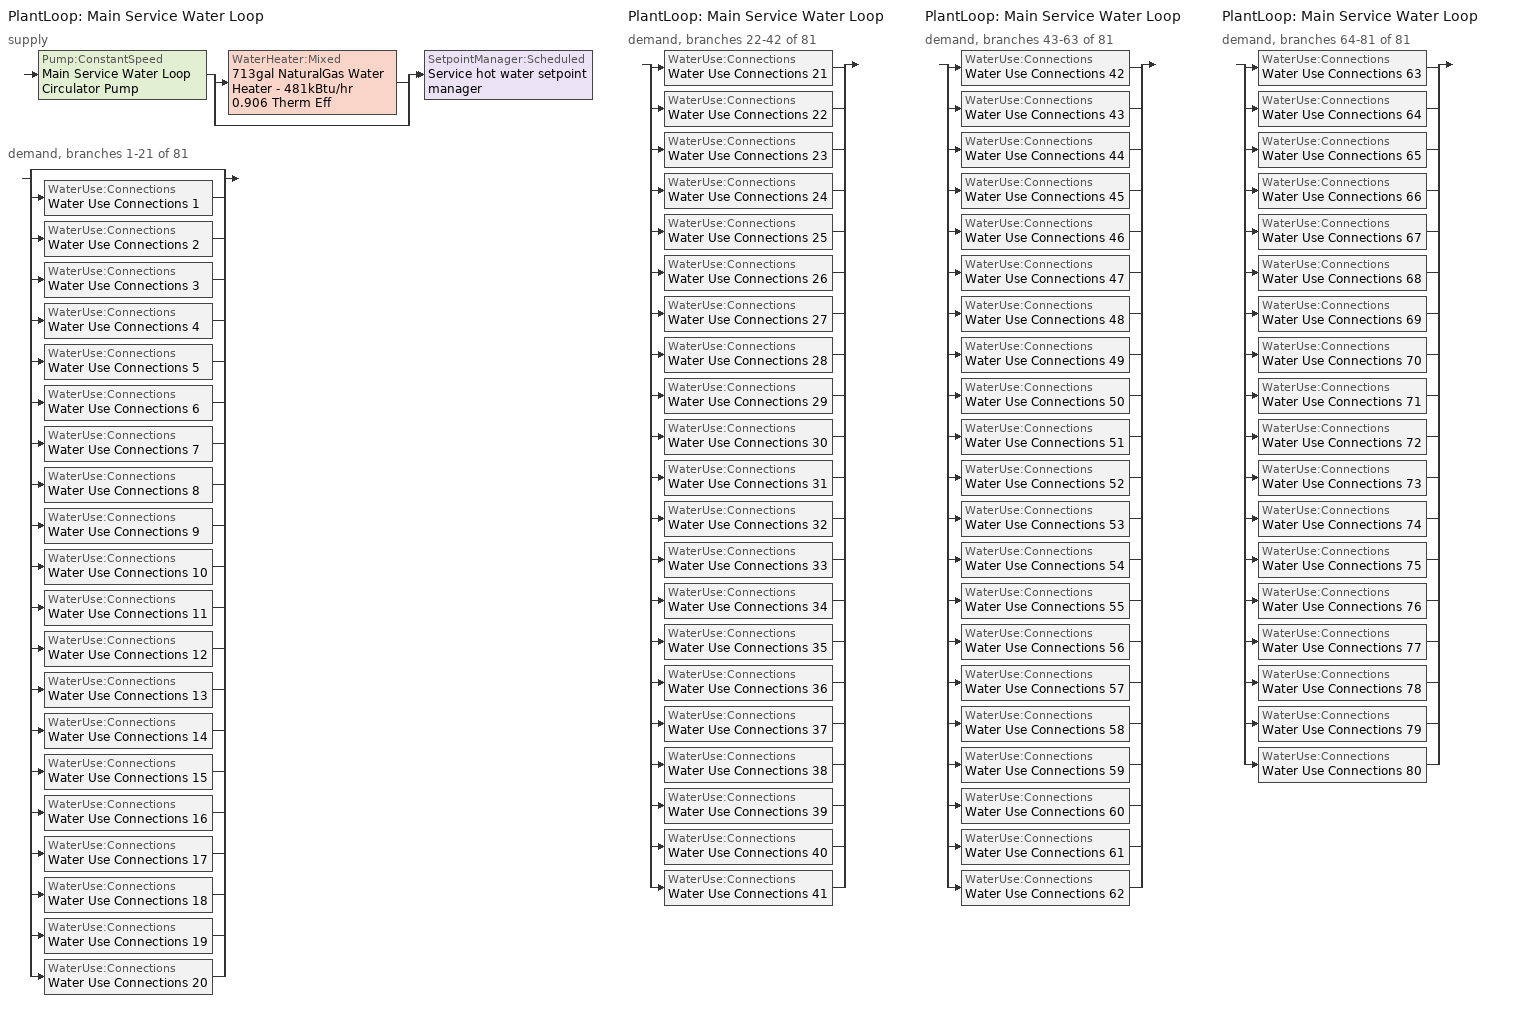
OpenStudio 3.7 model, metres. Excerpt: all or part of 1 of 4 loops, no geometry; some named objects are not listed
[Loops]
PlantLoop 'Main Service Water Loop'
 supply: Pump:ConstantSpeed 'Main Service Water Loop Circulator Pump' > split
  | WaterHeater:Mixed '713gal NaturalGas Water Heater - 481kBtu/hr 0.906 Therm Eff'
  | bypass
  join > SetpointManager:Scheduled 'Service hot water setpoint manager'
 demand, branches 1-21 of 81: split
  | bypass
  | WaterUse:Connections 'Water Use Connections 1'
  | WaterUse:Connections 'Water Use Connections 2'
  | WaterUse:Connections 'Water Use Connections 3'
  | WaterUse:Connections 'Water Use Connections 4'
  | WaterUse:Connections 'Water Use Connections 5'
  | WaterUse:Connections 'Water Use Connections 6'
  | WaterUse:Connections 'Water Use Connections 7'
  | WaterUse:Connections 'Water Use Connections 8'
  | WaterUse:Connections 'Water Use Connections 9'
  | WaterUse:Connections 'Water Use Connections 10'
  | WaterUse:Connections 'Water Use Connections 11'
  | WaterUse:Connections 'Water Use Connections 12'
  | WaterUse:Connections 'Water Use Connections 13'
  | WaterUse:Connections 'Water Use Connections 14'
  | WaterUse:Connections 'Water Use Connections 15'
  | WaterUse:Connections 'Water Use Connections 16'
  | WaterUse:Connections 'Water Use Connections 17'
  | WaterUse:Connections 'Water Use Connections 18'
  | WaterUse:Connections 'Water Use Connections 19'
  | WaterUse:Connections 'Water Use Connections 20'
PlantLoop 'Main Service Water Loop'
 demand, branches 22-42 of 81: split
  | WaterUse:Connections 'Water Use Connections 21'
  | WaterUse:Connections 'Water Use Connections 22'
  | WaterUse:Connections 'Water Use Connections 23'
  | WaterUse:Connections 'Water Use Connections 24'
  | WaterUse:Connections 'Water Use Connections 25'
  | WaterUse:Connections 'Water Use Connections 26'
  | WaterUse:Connections 'Water Use Connections 27'
  | WaterUse:Connections 'Water Use Connections 28'
  | WaterUse:Connections 'Water Use Connections 29'
  | WaterUse:Connections 'Water Use Connections 30'
  | WaterUse:Connections 'Water Use Connections 31'
  | WaterUse:Connections 'Water Use Connections 32'
  | WaterUse:Connections 'Water Use Connections 33'
  | WaterUse:Connections 'Water Use Connections 34'
  | WaterUse:Connections 'Water Use Connections 35'
  | WaterUse:Connections 'Water Use Connections 36'
  | WaterUse:Connections 'Water Use Connections 37'
  | WaterUse:Connections 'Water Use Connections 38'
  | WaterUse:Connections 'Water Use Connections 39'
  | WaterUse:Connections 'Water Use Connections 40'
  | WaterUse:Connections 'Water Use Connections 41'
PlantLoop 'Main Service Water Loop'
 demand, branches 43-63 of 81: split
  | WaterUse:Connections 'Water Use Connections 42'
  | WaterUse:Connections 'Water Use Connections 43'
  | WaterUse:Connections 'Water Use Connections 44'
  | WaterUse:Connections 'Water Use Connections 45'
  | WaterUse:Connections 'Water Use Connections 46'
  | WaterUse:Connections 'Water Use Connections 47'
  | WaterUse:Connections 'Water Use Connections 48'
  | WaterUse:Connections 'Water Use Connections 49'
  | WaterUse:Connections 'Water Use Connections 50'
  | WaterUse:Connections 'Water Use Connections 51'
  | WaterUse:Connections 'Water Use Connections 52'
  | WaterUse:Connections 'Water Use Connections 53'
  | WaterUse:Connections 'Water Use Connections 54'
  | WaterUse:Connections 'Water Use Connections 55'
  | WaterUse:Connections 'Water Use Connections 56'
  | WaterUse:Connections 'Water Use Connections 57'
  | WaterUse:Connections 'Water Use Connections 58'
  | WaterUse:Connections 'Water Use Connections 59'
  | WaterUse:Connections 'Water Use Connections 60'
  | WaterUse:Connections 'Water Use Connections 61'
  | WaterUse:Connections 'Water Use Connections 62'
PlantLoop 'Main Service Water Loop'
 demand, branches 64-81 of 81: split
  | WaterUse:Connections 'Water Use Connections 63'
  | WaterUse:Connections 'Water Use Connections 64'
  | WaterUse:Connections 'Water Use Connections 65'
  | WaterUse:Connections 'Water Use Connections 66'
  | WaterUse:Connections 'Water Use Connections 67'
  | WaterUse:Connections 'Water Use Connections 68'
  | WaterUse:Connections 'Water Use Connections 69'
  | WaterUse:Connections 'Water Use Connections 70'
  | WaterUse:Connections 'Water Use Connections 71'
  | WaterUse:Connections 'Water Use Connections 72'
  | WaterUse:Connections 'Water Use Connections 73'
  | WaterUse:Connections 'Water Use Connections 74'
  | WaterUse:Connections 'Water Use Connections 75'
  | WaterUse:Connections 'Water Use Connections 76'
  | WaterUse:Connections 'Water Use Connections 77'
  | WaterUse:Connections 'Water Use Connections 78'
  | WaterUse:Connections 'Water Use Connections 79'
  | WaterUse:Connections 'Water Use Connections 80'
[PlantLoop]
Main Service Water Loop: Glycol Concentration=0; Maximum Loop Temperature {C}=60; Minimum Loop Temperature {C}=10; Plant Loop Volume {m3}=Autocalculate; Load Distribution Scheme=Optimal
[Sizing:Plant]
Main Service Water Loop: Loop Type=Heating; Design Loop Exit Temperature {C}=60; Loop Design Temperature Difference {deltaC}=5; Sizing Option=NonCoincident; Zone Timesteps in Averaging Window=1; Coincident Sizing Factor Mode=None
[SetpointManager:Scheduled]
Service hot water setpoint manager: Control Variable=Temperature; Schedule=Service Water Loop Temp - 140F; Setpoint Node or NodeList=Main Service Water Loop Supply Outlet Node
[Pump:ConstantSpeed]
Main Service Water Loop Circulator Pump: Rated Flow Rate {m3/s}=autosize; Rated Pump Head {Pa}=469825; Rated Power Consumption {W}=autosize; Motor Efficiency=0.855; Fraction of Motor Inefficiencies to Fluid Stream=0; Pump Control Type=Intermittent; Design Power Sizing Method=PowerPerFlowPerPressure; Design Electric Power per Unit Flow Rate {W/(m3/s)}=348701.1; Design Shaft Power per Unit Flow Rate per Unit Head {W-s/m3-Pa}=1.28205
[WaterHeater:Mixed]
713gal NaturalGas Water Heater - 481kBtu/hr 0.906 Therm Eff: Tank Volume {m3}=2.69977; Setpoint Temperature Schedule=Service Water Loop Temp - 140F; Deadband Temperature Difference {deltaC}=2; Maximum Temperature Limit {C}=60; Heater Control Type=Cycle; Heater Maximum Capacity {W}=141063; Heater Fuel Type=NaturalGas; Heater Thermal Efficiency=0.905559; Part Load Factor Curve=SWH-EFFFPLR-NECB2011; Off Cycle Parasitic Fuel Consumption Rate {W}=187.832; Off Cycle Parasitic Fuel Type=NaturalGas; Off Cycle Parasitic Heat Fraction to Tank=0.8; On Cycle Parasitic Fuel Consumption Rate {W}=187.832; On Cycle Parasitic Fuel Type=NaturalGas; On Cycle Parasitic Heat Fraction to Tank=0; Ambient Temperature Indicator=Schedule; Ambient Temperature Schedule=Water Heater Ambient Temp Schedule 70.0F; Off Cycle Loss Coefficient to Ambient Temperature {W/K}=20.165; On Cycle Loss Coefficient to Ambient Temperature {W/K}=20.165; Use Side Effectiveness=1; Source Side Effectiveness=1; Use Side Design Flow Rate {m3/s}=autosize; Source Side Design Flow Rate {m3/s}=autosize; Indirect Water Heating Recovery Time {hr}=1.5; Source Side Flow Control Mode=IndirectHeatPrimarySetpoint
[WaterHeater:Sizing]
713gal NaturalGas Water Heater - 481kBtu/hr 0.906 Therm Eff: Design Mode=PeakDraw; Time Storage Can Meet Peak Draw {hr}=0.538503; Time for Tank Recovery {hr}=0; Nominal Tank Volume for Autosizing Plant Connections {m3}=1
[WaterUse:Connections] Drain Water Heat Exchanger Type=None; Drain Water Heat Exchanger Destination=Plant
Name | Water Use Equipment Name 1
Water Use Connections 1 | F2 n1 apartment Service Water Use 0.15gal/min
Water Use Connections 2 | F2 n2 apartment Service Water Use 0.15gal/min
Water Use Connections 3 | F2 ne apartment Service Water Use 0.15gal/min
Water Use Connections 4 | F2 nw apartment Service Water Use 0.15gal/min
Water Use Connections 5 | F2 s1 apartment Service Water Use 0.15gal/min
Water Use Connections 6 | F2 s2 apartment Service Water Use 0.15gal/min
Water Use Connections 7 | F2 se apartment Service Water Use 0.15gal/min
Water Use Connections 8 | F2 sw apartment Service Water Use 0.15gal/min
Water Use Connections 9 | F3 n1 apartment Service Water Use 0.15gal/min
Water Use Connections 10 | F3 n2 apartment Service Water Use 0.15gal/min
Water Use Connections 11 | F3 ne apartment Service Water Use 0.15gal/min
Water Use Connections 12 | F3 nw apartment Service Water Use 0.15gal/min
Water Use Connections 13 | F3 s1 apartment Service Water Use 0.15gal/min
Water Use Connections 14 | F3 s2 apartment Service Water Use 0.15gal/min
Water Use Connections 15 | F3 se apartment Service Water Use 0.15gal/min
Water Use Connections 16 | F3 sw apartment Service Water Use 0.15gal/min
Water Use Connections 17 | F4 n1 apartment Service Water Use 0.15gal/min
Water Use Connections 18 | F4 n2 apartment Service Water Use 0.15gal/min
Water Use Connections 19 | F4 ne apartment Service Water Use 0.15gal/min
Water Use Connections 20 | F4 nw apartment Service Water Use 0.15gal/min
Water Use Connections 21 | F4 s1 apartment Service Water Use 0.15gal/min
Water Use Connections 22 | F4 s2 apartment Service Water Use 0.15gal/min
Water Use Connections 23 | F4 se apartment Service Water Use 0.15gal/min
Water Use Connections 24 | F4 sw apartment Service Water Use 0.15gal/min
Water Use Connections 25 | F6 n1 apartment Service Water Use 0.15gal/min
Water Use Connections 26 | F6 n2 apartment Service Water Use 0.15gal/min
Water Use Connections 27 | F6 ne apartment Service Water Use 0.15gal/min
Water Use Connections 28 | F6 nw apartment Service Water Use 0.15gal/min
Water Use Connections 29 | F6 s1 apartment Service Water Use 0.15gal/min
Water Use Connections 30 | F6 s2 apartment Service Water Use 0.15gal/min
Water Use Connections 31 | F6 se apartment Service Water Use 0.15gal/min
Water Use Connections 32 | F6 sw apartment Service Water Use 0.15gal/min
Water Use Connections 33 | F7 n1 apartment Service Water Use 0.15gal/min
Water Use Connections 34 | F7 n2 apartment Service Water Use 0.15gal/min
Water Use Connections 35 | F7 ne apartment Service Water Use 0.15gal/min
Water Use Connections 36 | F7 nw apartment Service Water Use 0.15gal/min
Water Use Connections 37 | F7 s1 apartment Service Water Use 0.15gal/min
Water Use Connections 38 | F7 s2 apartment Service Water Use 0.15gal/min
Water Use Connections 39 | F7 se apartment Service Water Use 0.15gal/min
Water Use Connections 40 | F7 sw apartment Service Water Use 0.15gal/min
Water Use Connections 41 | F8 n1 apartment Service Water Use 0.15gal/min
Water Use Connections 42 | F8 n2 apartment Service Water Use 0.15gal/min
Water Use Connections 43 | F8 ne apartment Service Water Use 0.15gal/min
Water Use Connections 44 | F8 nw apartment Service Water Use 0.15gal/min
Water Use Connections 45 | F8 s1 apartment Service Water Use 0.15gal/min
Water Use Connections 46 | F8 s2 apartment Service Water Use 0.15gal/min
Water Use Connections 47 | F8 se apartment Service Water Use 0.15gal/min
Water Use Connections 48 | F8 sw apartment Service Water Use 0.15gal/min
Water Use Connections 49 | F9 n1 apartment Service Water Use 0.15gal/min
Water Use Connections 50 | F9 n2 apartment Service Water Use 0.15gal/min
Water Use Connections 51 | F9 ne apartment Service Water Use 0.15gal/min
Water Use Connections 52 | F9 nw apartment Service Water Use 0.15gal/min
Water Use Connections 53 | F9 s1 apartment Service Water Use 0.15gal/min
Water Use Connections 54 | F9 s2 apartment Service Water Use 0.15gal/min
Water Use Connections 55 | F9 se apartment Service Water Use 0.15gal/min
Water Use Connections 56 | F9 sw apartment Service Water Use 0.15gal/min
Water Use Connections 57 | G n1 apartment Service Water Use 0.15gal/min
Water Use Connections 58 | G n2 apartment Service Water Use 0.15gal/min
Water Use Connections 59 | G ne apartment Service Water Use 0.15gal/min
Water Use Connections 60 | G nw apartment Service Water Use 0.15gal/min
Water Use Connections 61 | G s1 apartment Service Water Use 0.15gal/min
Water Use Connections 62 | G s2 apartment Service Water Use 0.15gal/min
Water Use Connections 63 | G sw apartment Service Water Use 0.15gal/min
Water Use Connections 64 | M n1 apartment Service Water Use 0.15gal/min
Water Use Connections 65 | M n2 apartment Service Water Use 0.15gal/min
Water Use Connections 66 | M ne apartment Service Water Use 0.15gal/min
Water Use Connections 67 | M nw apartment Service Water Use 0.15gal/min
Water Use Connections 68 | M s1 apartment Service Water Use 0.15gal/min
Water Use Connections 69 | M s2 apartment Service Water Use 0.15gal/min
Water Use Connections 70 | M se apartment Service Water Use 0.15gal/min
Water Use Connections 71 | M sw apartment Service Water Use 0.15gal/min
Water Use Connections 72 | Office Service Water Use 0.15gal/min
Water Use Connections 73 | T n1 apartment Service Water Use 0.15gal/min
Water Use Connections 74 | T n2 apartment Service Water Use 0.15gal/min
Water Use Connections 75 | T ne apartment Service Water Use 0.15gal/min
Water Use Connections 76 | T nw apartment Service Water Use 0.15gal/min
Water Use Connections 77 | T s1 apartment Service Water Use 0.15gal/min
Water Use Connections 78 | T s2 apartment Service Water Use 0.15gal/min
Water Use Connections 79 | T se apartment Service Water Use 0.15gal/min
Water Use Connections 80 | T sw apartment Service Water Use 0.15gal/min
[WaterUse:Equipment:Definition] Peak Flow Rate {m3/s}=9.37419e-06
Name | Target Temperature Schedule | Sensible Fraction Schedule | Latent Fraction Schedule
F2 n1 apartment Service Water Use Def 0.15gal/min | Schedule Ruleset 5 | Schedule Ruleset 3 | Schedule Ruleset 4
F2 n2 apartment Service Water Use Def 0.15gal/min | Schedule Ruleset 8 | Schedule Ruleset 6 | Schedule Ruleset 7
F2 ne apartment Service Water Use Def 0.15gal/min | Schedule Ruleset 11 | Schedule Ruleset 9 | Schedule Ruleset 10
F2 nw apartment Service Water Use Def 0.15gal/min | Schedule Ruleset 14 | Schedule Ruleset 12 | Schedule Ruleset 13
F2 s1 apartment Service Water Use Def 0.15gal/min | Schedule Ruleset 17 | Schedule Ruleset 15 | Schedule Ruleset 16
F2 s2 apartment Service Water Use Def 0.15gal/min | Schedule Ruleset 20 | Schedule Ruleset 18 | Schedule Ruleset 19
F2 se apartment Service Water Use Def 0.15gal/min | Schedule Ruleset 23 | Schedule Ruleset 21 | Schedule Ruleset 22
F2 sw apartment Service Water Use Def 0.15gal/min | Schedule Ruleset 26 | Schedule Ruleset 24 | Schedule Ruleset 25
F3 n1 apartment Service Water Use Def 0.15gal/min | Schedule Ruleset 29 | Schedule Ruleset 27 | Schedule Ruleset 28
F3 n2 apartment Service Water Use Def 0.15gal/min | Schedule Ruleset 32 | Schedule Ruleset 30 | Schedule Ruleset 31
F3 ne apartment Service Water Use Def 0.15gal/min | Schedule Ruleset 35 | Schedule Ruleset 33 | Schedule Ruleset 34
F3 nw apartment Service Water Use Def 0.15gal/min | Schedule Ruleset 38 | Schedule Ruleset 36 | Schedule Ruleset 37
F3 s1 apartment Service Water Use Def 0.15gal/min | Schedule Ruleset 41 | Schedule Ruleset 39 | Schedule Ruleset 40
F3 s2 apartment Service Water Use Def 0.15gal/min | Schedule Ruleset 44 | Schedule Ruleset 42 | Schedule Ruleset 43
F3 se apartment Service Water Use Def 0.15gal/min | Schedule Ruleset 47 | Schedule Ruleset 45 | Schedule Ruleset 46
F3 sw apartment Service Water Use Def 0.15gal/min | Schedule Ruleset 50 | Schedule Ruleset 48 | Schedule Ruleset 49
F4 n1 apartment Service Water Use Def 0.15gal/min | Schedule Ruleset 53 | Schedule Ruleset 51 | Schedule Ruleset 52
F4 n2 apartment Service Water Use Def 0.15gal/min | Schedule Ruleset 56 | Schedule Ruleset 54 | Schedule Ruleset 55
F4 ne apartment Service Water Use Def 0.15gal/min | Schedule Ruleset 59 | Schedule Ruleset 57 | Schedule Ruleset 58
F4 nw apartment Service Water Use Def 0.15gal/min | Schedule Ruleset 62 | Schedule Ruleset 60 | Schedule Ruleset 61
F4 s1 apartment Service Water Use Def 0.15gal/min | Schedule Ruleset 65 | Schedule Ruleset 63 | Schedule Ruleset 64
F4 s2 apartment Service Water Use Def 0.15gal/min | Schedule Ruleset 68 | Schedule Ruleset 66 | Schedule Ruleset 67
F4 se apartment Service Water Use Def 0.15gal/min | Schedule Ruleset 71 | Schedule Ruleset 69 | Schedule Ruleset 70
F4 sw apartment Service Water Use Def 0.15gal/min | Schedule Ruleset 74 | Schedule Ruleset 72 | Schedule Ruleset 73
F6 n1 apartment Service Water Use Def 0.15gal/min | Schedule Ruleset 77 | Schedule Ruleset 75 | Schedule Ruleset 76
F6 n2 apartment Service Water Use Def 0.15gal/min | Schedule Ruleset 80 | Schedule Ruleset 78 | Schedule Ruleset 79
F6 ne apartment Service Water Use Def 0.15gal/min | Schedule Ruleset 83 | Schedule Ruleset 81 | Schedule Ruleset 82
F6 nw apartment Service Water Use Def 0.15gal/min | Schedule Ruleset 86 | Schedule Ruleset 84 | Schedule Ruleset 85
F6 s1 apartment Service Water Use Def 0.15gal/min | Schedule Ruleset 89 | Schedule Ruleset 87 | Schedule Ruleset 88
F6 s2 apartment Service Water Use Def 0.15gal/min | Schedule Ruleset 92 | Schedule Ruleset 90 | Schedule Ruleset 91
F6 se apartment Service Water Use Def 0.15gal/min | Schedule Ruleset 95 | Schedule Ruleset 93 | Schedule Ruleset 94
F6 sw apartment Service Water Use Def 0.15gal/min | Schedule Ruleset 98 | Schedule Ruleset 96 | Schedule Ruleset 97
F7 n1 apartment Service Water Use Def 0.15gal/min | Schedule Ruleset 101 | Schedule Ruleset 99 | Schedule Ruleset 100
F7 n2 apartment Service Water Use Def 0.15gal/min | Schedule Ruleset 104 | Schedule Ruleset 102 | Schedule Ruleset 103
F7 ne apartment Service Water Use Def 0.15gal/min | Schedule Ruleset 107 | Schedule Ruleset 105 | Schedule Ruleset 106
F7 nw apartment Service Water Use Def 0.15gal/min | Schedule Ruleset 110 | Schedule Ruleset 108 | Schedule Ruleset 109
F7 s1 apartment Service Water Use Def 0.15gal/min | Schedule Ruleset 113 | Schedule Ruleset 111 | Schedule Ruleset 112
F7 s2 apartment Service Water Use Def 0.15gal/min | Schedule Ruleset 116 | Schedule Ruleset 114 | Schedule Ruleset 115
F7 se apartment Service Water Use Def 0.15gal/min | Schedule Ruleset 119 | Schedule Ruleset 117 | Schedule Ruleset 118
F7 sw apartment Service Water Use Def 0.15gal/min | Schedule Ruleset 122 | Schedule Ruleset 120 | Schedule Ruleset 121
F8 n1 apartment Service Water Use Def 0.15gal/min | Schedule Ruleset 125 | Schedule Ruleset 123 | Schedule Ruleset 124
F8 n2 apartment Service Water Use Def 0.15gal/min | Schedule Ruleset 128 | Schedule Ruleset 126 | Schedule Ruleset 127
F8 ne apartment Service Water Use Def 0.15gal/min | Schedule Ruleset 131 | Schedule Ruleset 129 | Schedule Ruleset 130
F8 nw apartment Service Water Use Def 0.15gal/min | Schedule Ruleset 134 | Schedule Ruleset 132 | Schedule Ruleset 133
F8 s1 apartment Service Water Use Def 0.15gal/min | Schedule Ruleset 137 | Schedule Ruleset 135 | Schedule Ruleset 136
F8 s2 apartment Service Water Use Def 0.15gal/min | Schedule Ruleset 140 | Schedule Ruleset 138 | Schedule Ruleset 139
F8 se apartment Service Water Use Def 0.15gal/min | Schedule Ruleset 143 | Schedule Ruleset 141 | Schedule Ruleset 142
F8 sw apartment Service Water Use Def 0.15gal/min | Schedule Ruleset 146 | Schedule Ruleset 144 | Schedule Ruleset 145
F9 n1 apartment Service Water Use Def 0.15gal/min | Schedule Ruleset 149 | Schedule Ruleset 147 | Schedule Ruleset 148
F9 n2 apartment Service Water Use Def 0.15gal/min | Schedule Ruleset 152 | Schedule Ruleset 150 | Schedule Ruleset 151
F9 ne apartment Service Water Use Def 0.15gal/min | Schedule Ruleset 155 | Schedule Ruleset 153 | Schedule Ruleset 154
F9 nw apartment Service Water Use Def 0.15gal/min | Schedule Ruleset 158 | Schedule Ruleset 156 | Schedule Ruleset 157
F9 s1 apartment Service Water Use Def 0.15gal/min | Schedule Ruleset 161 | Schedule Ruleset 159 | Schedule Ruleset 160
F9 s2 apartment Service Water Use Def 0.15gal/min | Schedule Ruleset 164 | Schedule Ruleset 162 | Schedule Ruleset 163
F9 se apartment Service Water Use Def 0.15gal/min | Schedule Ruleset 167 | Schedule Ruleset 165 | Schedule Ruleset 166
F9 sw apartment Service Water Use Def 0.15gal/min | Schedule Ruleset 170 | Schedule Ruleset 168 | Schedule Ruleset 169
G n1 apartment Service Water Use Def 0.15gal/min | Schedule Ruleset 173 | Schedule Ruleset 171 | Schedule Ruleset 172
G n2 apartment Service Water Use Def 0.15gal/min | Schedule Ruleset 176 | Schedule Ruleset 174 | Schedule Ruleset 175
G ne apartment Service Water Use Def 0.15gal/min | Schedule Ruleset 179 | Schedule Ruleset 177 | Schedule Ruleset 178
G nw apartment Service Water Use Def 0.15gal/min | Schedule Ruleset 182 | Schedule Ruleset 180 | Schedule Ruleset 181
G s1 apartment Service Water Use Def 0.15gal/min | Schedule Ruleset 185 | Schedule Ruleset 183 | Schedule Ruleset 184
G s2 apartment Service Water Use Def 0.15gal/min | Schedule Ruleset 188 | Schedule Ruleset 186 | Schedule Ruleset 187
G sw apartment Service Water Use Def 0.15gal/min | Schedule Ruleset 191 | Schedule Ruleset 189 | Schedule Ruleset 190
M n1 apartment Service Water Use Def 0.15gal/min | Schedule Ruleset 194 | Schedule Ruleset 192 | Schedule Ruleset 193
M n2 apartment Service Water Use Def 0.15gal/min | Schedule Ruleset 197 | Schedule Ruleset 195 | Schedule Ruleset 196
M ne apartment Service Water Use Def 0.15gal/min | Schedule Ruleset 200 | Schedule Ruleset 198 | Schedule Ruleset 199
M nw apartment Service Water Use Def 0.15gal/min | Schedule Ruleset 203 | Schedule Ruleset 201 | Schedule Ruleset 202
M s1 apartment Service Water Use Def 0.15gal/min | Schedule Ruleset 206 | Schedule Ruleset 204 | Schedule Ruleset 205
M s2 apartment Service Water Use Def 0.15gal/min | Schedule Ruleset 209 | Schedule Ruleset 207 | Schedule Ruleset 208
M se apartment Service Water Use Def 0.15gal/min | Schedule Ruleset 212 | Schedule Ruleset 210 | Schedule Ruleset 211
M sw apartment Service Water Use Def 0.15gal/min | Schedule Ruleset 215 | Schedule Ruleset 213 | Schedule Ruleset 214
Office Service Water Use Def 0.15gal/min | Schedule Ruleset 218 | Schedule Ruleset 216 | Schedule Ruleset 217
T n1 apartment Service Water Use Def 0.15gal/min | Schedule Ruleset 221 | Schedule Ruleset 219 | Schedule Ruleset 220
T n2 apartment Service Water Use Def 0.15gal/min | Schedule Ruleset 224 | Schedule Ruleset 222 | Schedule Ruleset 223
T ne apartment Service Water Use Def 0.15gal/min | Schedule Ruleset 227 | Schedule Ruleset 225 | Schedule Ruleset 226
T nw apartment Service Water Use Def 0.15gal/min | Schedule Ruleset 230 | Schedule Ruleset 228 | Schedule Ruleset 229
T s1 apartment Service Water Use Def 0.15gal/min | Schedule Ruleset 233 | Schedule Ruleset 231 | Schedule Ruleset 232
T s2 apartment Service Water Use Def 0.15gal/min | Schedule Ruleset 236 | Schedule Ruleset 234 | Schedule Ruleset 235
T se apartment Service Water Use Def 0.15gal/min | Schedule Ruleset 239 | Schedule Ruleset 237 | Schedule Ruleset 238
T sw apartment Service Water Use Def 0.15gal/min | Schedule Ruleset 242 | Schedule Ruleset 240 | Schedule Ruleset 241
[WaterUse:Equipment] Flow Rate Fraction Schedule=NECB-G-Service Water Heating
Name | Water Use Equipment Definition | Space
F2 n1 apartment Service Water Use 0.15gal/min | F2 n1 apartment Service Water Use Def 0.15gal/min | F2 N1 Apartment
F2 n2 apartment Service Water Use 0.15gal/min | F2 n2 apartment Service Water Use Def 0.15gal/min | F2 N2 Apartment
F2 ne apartment Service Water Use 0.15gal/min | F2 ne apartment Service Water Use Def 0.15gal/min | F2 NE Apartment
F2 nw apartment Service Water Use 0.15gal/min | F2 nw apartment Service Water Use Def 0.15gal/min | F2 NW Apartment
F2 s1 apartment Service Water Use 0.15gal/min | F2 s1 apartment Service Water Use Def 0.15gal/min | F2 S1 Apartment
F2 s2 apartment Service Water Use 0.15gal/min | F2 s2 apartment Service Water Use Def 0.15gal/min | F2 S2 Apartment
F2 se apartment Service Water Use 0.15gal/min | F2 se apartment Service Water Use Def 0.15gal/min | F2 SE Apartment
F2 sw apartment Service Water Use 0.15gal/min | F2 sw apartment Service Water Use Def 0.15gal/min | F2 SW Apartment
F3 n1 apartment Service Water Use 0.15gal/min | F3 n1 apartment Service Water Use Def 0.15gal/min | F3 N1 Apartment
F3 n2 apartment Service Water Use 0.15gal/min | F3 n2 apartment Service Water Use Def 0.15gal/min | F3 N2 Apartment
F3 ne apartment Service Water Use 0.15gal/min | F3 ne apartment Service Water Use Def 0.15gal/min | F3 NE Apartment
F3 nw apartment Service Water Use 0.15gal/min | F3 nw apartment Service Water Use Def 0.15gal/min | F3 NW Apartment
F3 s1 apartment Service Water Use 0.15gal/min | F3 s1 apartment Service Water Use Def 0.15gal/min | F3 S1 Apartment
F3 s2 apartment Service Water Use 0.15gal/min | F3 s2 apartment Service Water Use Def 0.15gal/min | F3 S2 Apartment
F3 se apartment Service Water Use 0.15gal/min | F3 se apartment Service Water Use Def 0.15gal/min | F3 SE Apartment
F3 sw apartment Service Water Use 0.15gal/min | F3 sw apartment Service Water Use Def 0.15gal/min | F3 SW Apartment
F4 n1 apartment Service Water Use 0.15gal/min | F4 n1 apartment Service Water Use Def 0.15gal/min | F4 N1 Apartment
F4 n2 apartment Service Water Use 0.15gal/min | F4 n2 apartment Service Water Use Def 0.15gal/min | F4 N2 Apartment
F4 ne apartment Service Water Use 0.15gal/min | F4 ne apartment Service Water Use Def 0.15gal/min | F4 NE Apartment
F4 nw apartment Service Water Use 0.15gal/min | F4 nw apartment Service Water Use Def 0.15gal/min | F4 NW Apartment
F4 s1 apartment Service Water Use 0.15gal/min | F4 s1 apartment Service Water Use Def 0.15gal/min | F4 S1 Apartment
F4 s2 apartment Service Water Use 0.15gal/min | F4 s2 apartment Service Water Use Def 0.15gal/min | F4 S2 Apartment
F4 se apartment Service Water Use 0.15gal/min | F4 se apartment Service Water Use Def 0.15gal/min | F4 SE Apartment
F4 sw apartment Service Water Use 0.15gal/min | F4 sw apartment Service Water Use Def 0.15gal/min | F4 SW Apartment
F6 n1 apartment Service Water Use 0.15gal/min | F6 n1 apartment Service Water Use Def 0.15gal/min | F6 N1 Apartment
F6 n2 apartment Service Water Use 0.15gal/min | F6 n2 apartment Service Water Use Def 0.15gal/min | F6 N2 Apartment
F6 ne apartment Service Water Use 0.15gal/min | F6 ne apartment Service Water Use Def 0.15gal/min | F6 NE Apartment
F6 nw apartment Service Water Use 0.15gal/min | F6 nw apartment Service Water Use Def 0.15gal/min | F6 NW Apartment
F6 s1 apartment Service Water Use 0.15gal/min | F6 s1 apartment Service Water Use Def 0.15gal/min | F6 S1 Apartment
F6 s2 apartment Service Water Use 0.15gal/min | F6 s2 apartment Service Water Use Def 0.15gal/min | F6 S2 Apartment
F6 se apartment Service Water Use 0.15gal/min | F6 se apartment Service Water Use Def 0.15gal/min | F6 SE Apartment
F6 sw apartment Service Water Use 0.15gal/min | F6 sw apartment Service Water Use Def 0.15gal/min | F6 SW Apartment
F7 n1 apartment Service Water Use 0.15gal/min | F7 n1 apartment Service Water Use Def 0.15gal/min | F7 N1 Apartment
F7 n2 apartment Service Water Use 0.15gal/min | F7 n2 apartment Service Water Use Def 0.15gal/min | F7 N2 Apartment
F7 ne apartment Service Water Use 0.15gal/min | F7 ne apartment Service Water Use Def 0.15gal/min | F7 NE Apartment
F7 nw apartment Service Water Use 0.15gal/min | F7 nw apartment Service Water Use Def 0.15gal/min | F7 NW Apartment
F7 s1 apartment Service Water Use 0.15gal/min | F7 s1 apartment Service Water Use Def 0.15gal/min | F7 S1 Apartment
F7 s2 apartment Service Water Use 0.15gal/min | F7 s2 apartment Service Water Use Def 0.15gal/min | F7 S2 Apartment
F7 se apartment Service Water Use 0.15gal/min | F7 se apartment Service Water Use Def 0.15gal/min | F7 SE Apartment
F7 sw apartment Service Water Use 0.15gal/min | F7 sw apartment Service Water Use Def 0.15gal/min | F7 SW Apartment
F8 n1 apartment Service Water Use 0.15gal/min | F8 n1 apartment Service Water Use Def 0.15gal/min | F8 N1 Apartment
F8 n2 apartment Service Water Use 0.15gal/min | F8 n2 apartment Service Water Use Def 0.15gal/min | F8 N2 Apartment
F8 ne apartment Service Water Use 0.15gal/min | F8 ne apartment Service Water Use Def 0.15gal/min | F8 NE Apartment
F8 nw apartment Service Water Use 0.15gal/min | F8 nw apartment Service Water Use Def 0.15gal/min | F8 NW Apartment
F8 s1 apartment Service Water Use 0.15gal/min | F8 s1 apartment Service Water Use Def 0.15gal/min | F8 S1 Apartment
F8 s2 apartment Service Water Use 0.15gal/min | F8 s2 apartment Service Water Use Def 0.15gal/min | F8 S2 Apartment
F8 se apartment Service Water Use 0.15gal/min | F8 se apartment Service Water Use Def 0.15gal/min | F8 SE Apartment
F8 sw apartment Service Water Use 0.15gal/min | F8 sw apartment Service Water Use Def 0.15gal/min | F8 SW Apartment
F9 n1 apartment Service Water Use 0.15gal/min | F9 n1 apartment Service Water Use Def 0.15gal/min | F9 N1 Apartment
F9 n2 apartment Service Water Use 0.15gal/min | F9 n2 apartment Service Water Use Def 0.15gal/min | F9 N2 Apartment
F9 ne apartment Service Water Use 0.15gal/min | F9 ne apartment Service Water Use Def 0.15gal/min | F9 NE Apartment
F9 nw apartment Service Water Use 0.15gal/min | F9 nw apartment Service Water Use Def 0.15gal/min | F9 NW Apartment
F9 s1 apartment Service Water Use 0.15gal/min | F9 s1 apartment Service Water Use Def 0.15gal/min | F9 S1 Apartment
F9 s2 apartment Service Water Use 0.15gal/min | F9 s2 apartment Service Water Use Def 0.15gal/min | F9 S2 Apartment
F9 se apartment Service Water Use 0.15gal/min | F9 se apartment Service Water Use Def 0.15gal/min | F9 SE Apartment
F9 sw apartment Service Water Use 0.15gal/min | F9 sw apartment Service Water Use Def 0.15gal/min | F9 SW Apartment
G n1 apartment Service Water Use 0.15gal/min | G n1 apartment Service Water Use Def 0.15gal/min | G N1 Apartment
G n2 apartment Service Water Use 0.15gal/min | G n2 apartment Service Water Use Def 0.15gal/min | G N2 Apartment
G ne apartment Service Water Use 0.15gal/min | G ne apartment Service Water Use Def 0.15gal/min | G NE Apartment
G nw apartment Service Water Use 0.15gal/min | G nw apartment Service Water Use Def 0.15gal/min | G NW Apartment
G s1 apartment Service Water Use 0.15gal/min | G s1 apartment Service Water Use Def 0.15gal/min | G S1 Apartment
G s2 apartment Service Water Use 0.15gal/min | G s2 apartment Service Water Use Def 0.15gal/min | G S2 Apartment
G sw apartment Service Water Use 0.15gal/min | G sw apartment Service Water Use Def 0.15gal/min | G SW Apartment
M n1 apartment Service Water Use 0.15gal/min | M n1 apartment Service Water Use Def 0.15gal/min | M N1 Apartment
M n2 apartment Service Water Use 0.15gal/min | M n2 apartment Service Water Use Def 0.15gal/min | M N2 Apartment
M ne apartment Service Water Use 0.15gal/min | M ne apartment Service Water Use Def 0.15gal/min | M NE Apartment
M nw apartment Service Water Use 0.15gal/min | M nw apartment Service Water Use Def 0.15gal/min | M NW Apartment
M s1 apartment Service Water Use 0.15gal/min | M s1 apartment Service Water Use Def 0.15gal/min | M S1 Apartment
M s2 apartment Service Water Use 0.15gal/min | M s2 apartment Service Water Use Def 0.15gal/min | M S2 Apartment
M se apartment Service Water Use 0.15gal/min | M se apartment Service Water Use Def 0.15gal/min | M SE Apartment
M sw apartment Service Water Use 0.15gal/min | M sw apartment Service Water Use Def 0.15gal/min | M SW Apartment
Office Service Water Use 0.15gal/min | Office Service Water Use Def 0.15gal/min | Office
T n1 apartment Service Water Use 0.15gal/min | T n1 apartment Service Water Use Def 0.15gal/min | T N1 Apartment
T n2 apartment Service Water Use 0.15gal/min | T n2 apartment Service Water Use Def 0.15gal/min | T N2 Apartment
T ne apartment Service Water Use 0.15gal/min | T ne apartment Service Water Use Def 0.15gal/min | T NE Apartment
T nw apartment Service Water Use 0.15gal/min | T nw apartment Service Water Use Def 0.15gal/min | T NW Apartment
T s1 apartment Service Water Use 0.15gal/min | T s1 apartment Service Water Use Def 0.15gal/min | T S1 Apartment
T s2 apartment Service Water Use 0.15gal/min | T s2 apartment Service Water Use Def 0.15gal/min | T S2 Apartment
T se apartment Service Water Use 0.15gal/min | T se apartment Service Water Use Def 0.15gal/min | T SE Apartment
T sw apartment Service Water Use 0.15gal/min | T sw apartment Service Water Use Def 0.15gal/min | T SW Apartment
[Schedule:Ruleset]
Name | Default Day Schedule
Service Water Loop Temp - 140F | Service Water Loop Temp - 140F Default
Water Heater Ambient Temp Schedule 70.0F | Water Heater Ambient Temp Schedule 70.0F Default
Schedule Ruleset 3 | Schedule Day 6
Schedule Ruleset 4 | Schedule Day 7
Schedule Ruleset 5 | Schedule Day 8
NECB-G-Service Water Heating | NECB-G-Service Water Heating Default
Schedule Ruleset 6 | Schedule Day 9
Schedule Ruleset 7 | Schedule Day 10
Schedule Ruleset 8 | Schedule Day 11
Schedule Ruleset 9 | Schedule Day 12
Schedule Ruleset 10 | Schedule Day 13
Schedule Ruleset 11 | Schedule Day 14
Schedule Ruleset 12 | Schedule Day 15
Schedule Ruleset 13 | Schedule Day 16
Schedule Ruleset 14 | Schedule Day 17
Schedule Ruleset 15 | Schedule Day 18
Schedule Ruleset 16 | Schedule Day 19
Schedule Ruleset 17 | Schedule Day 20
Schedule Ruleset 18 | Schedule Day 21
Schedule Ruleset 19 | Schedule Day 22
Schedule Ruleset 20 | Schedule Day 23
Schedule Ruleset 21 | Schedule Day 24
Schedule Ruleset 22 | Schedule Day 25
Schedule Ruleset 23 | Schedule Day 26
Schedule Ruleset 24 | Schedule Day 27
Schedule Ruleset 25 | Schedule Day 28
Schedule Ruleset 26 | Schedule Day 29
Schedule Ruleset 27 | Schedule Day 30
Schedule Ruleset 28 | Schedule Day 31
Schedule Ruleset 29 | Schedule Day 32
Schedule Ruleset 30 | Schedule Day 33
Schedule Ruleset 31 | Schedule Day 34
Schedule Ruleset 32 | Schedule Day 35
Schedule Ruleset 33 | Schedule Day 36
Schedule Ruleset 34 | Schedule Day 37
Schedule Ruleset 35 | Schedule Day 38
Schedule Ruleset 36 | Schedule Day 39
Schedule Ruleset 37 | Schedule Day 40
Schedule Ruleset 38 | Schedule Day 41
Schedule Ruleset 39 | Schedule Day 42
Schedule Ruleset 40 | Schedule Day 43
Schedule Ruleset 41 | Schedule Day 44
Schedule Ruleset 42 | Schedule Day 45
Schedule Ruleset 43 | Schedule Day 46
Schedule Ruleset 44 | Schedule Day 47
Schedule Ruleset 45 | Schedule Day 48
Schedule Ruleset 46 | Schedule Day 49
Schedule Ruleset 47 | Schedule Day 50
Schedule Ruleset 48 | Schedule Day 51
Schedule Ruleset 49 | Schedule Day 52
Schedule Ruleset 50 | Schedule Day 53
Schedule Ruleset 51 | Schedule Day 54
Schedule Ruleset 52 | Schedule Day 55
Schedule Ruleset 53 | Schedule Day 56
Schedule Ruleset 54 | Schedule Day 57
Schedule Ruleset 55 | Schedule Day 58
Schedule Ruleset 56 | Schedule Day 59
Schedule Ruleset 57 | Schedule Day 60
Schedule Ruleset 58 | Schedule Day 61
Schedule Ruleset 59 | Schedule Day 62
Schedule Ruleset 60 | Schedule Day 63
Schedule Ruleset 61 | Schedule Day 64
Schedule Ruleset 62 | Schedule Day 65
Schedule Ruleset 63 | Schedule Day 66
Schedule Ruleset 64 | Schedule Day 67
Schedule Ruleset 65 | Schedule Day 68
Schedule Ruleset 66 | Schedule Day 69
Schedule Ruleset 67 | Schedule Day 70
Schedule Ruleset 68 | Schedule Day 71
Schedule Ruleset 69 | Schedule Day 72
Schedule Ruleset 70 | Schedule Day 73
Schedule Ruleset 71 | Schedule Day 74
Schedule Ruleset 72 | Schedule Day 75
Schedule Ruleset 73 | Schedule Day 76
Schedule Ruleset 74 | Schedule Day 77
Schedule Ruleset 75 | Schedule Day 78
Schedule Ruleset 76 | Schedule Day 79
Schedule Ruleset 77 | Schedule Day 80
Schedule Ruleset 78 | Schedule Day 81
Schedule Ruleset 79 | Schedule Day 82
Schedule Ruleset 80 | Schedule Day 83
Schedule Ruleset 81 | Schedule Day 84
Schedule Ruleset 82 | Schedule Day 85
Schedule Ruleset 83 | Schedule Day 86
Schedule Ruleset 84 | Schedule Day 87
Schedule Ruleset 85 | Schedule Day 88
Schedule Ruleset 86 | Schedule Day 89
Schedule Ruleset 87 | Schedule Day 90
Schedule Ruleset 88 | Schedule Day 91
Schedule Ruleset 89 | Schedule Day 92
Schedule Ruleset 90 | Schedule Day 93
Schedule Ruleset 91 | Schedule Day 94
Schedule Ruleset 92 | Schedule Day 95
Schedule Ruleset 93 | Schedule Day 96
Schedule Ruleset 94 | Schedule Day 97
Schedule Ruleset 95 | Schedule Day 98
Schedule Ruleset 96 | Schedule Day 99
Schedule Ruleset 97 | Schedule Day 100
Schedule Ruleset 98 | Schedule Day 101
Schedule Ruleset 99 | Schedule Day 102
Schedule Ruleset 100 | Schedule Day 103
Schedule Ruleset 101 | Schedule Day 104
Schedule Ruleset 102 | Schedule Day 105
Schedule Ruleset 103 | Schedule Day 106
Schedule Ruleset 104 | Schedule Day 107
Schedule Ruleset 105 | Schedule Day 108
Schedule Ruleset 106 | Schedule Day 109
Schedule Ruleset 107 | Schedule Day 110
Schedule Ruleset 108 | Schedule Day 111
Schedule Ruleset 109 | Schedule Day 112
Schedule Ruleset 110 | Schedule Day 113
Schedule Ruleset 111 | Schedule Day 114
Schedule Ruleset 112 | Schedule Day 115
Schedule Ruleset 113 | Schedule Day 116
Schedule Ruleset 114 | Schedule Day 117
Schedule Ruleset 115 | Schedule Day 118
Schedule Ruleset 116 | Schedule Day 119
Schedule Ruleset 117 | Schedule Day 120
Schedule Ruleset 118 | Schedule Day 121
Schedule Ruleset 119 | Schedule Day 122
Schedule Ruleset 120 | Schedule Day 123
Schedule Ruleset 121 | Schedule Day 124
Schedule Ruleset 122 | Schedule Day 125
Schedule Ruleset 123 | Schedule Day 126
Schedule Ruleset 124 | Schedule Day 127
Schedule Ruleset 125 | Schedule Day 128
Schedule Ruleset 126 | Schedule Day 129
Schedule Ruleset 127 | Schedule Day 130
Schedule Ruleset 128 | Schedule Day 131
Schedule Ruleset 129 | Schedule Day 132
Schedule Ruleset 130 | Schedule Day 133
Schedule Ruleset 131 | Schedule Day 134
Schedule Ruleset 132 | Schedule Day 135
Schedule Ruleset 133 | Schedule Day 136
Schedule Ruleset 134 | Schedule Day 137
Schedule Ruleset 135 | Schedule Day 138
Schedule Ruleset 136 | Schedule Day 139
Schedule Ruleset 137 | Schedule Day 140
Schedule Ruleset 138 | Schedule Day 141
Schedule Ruleset 139 | Schedule Day 142
Schedule Ruleset 140 | Schedule Day 143
Schedule Ruleset 141 | Schedule Day 144
Schedule Ruleset 142 | Schedule Day 145
Schedule Ruleset 143 | Schedule Day 146
Schedule Ruleset 144 | Schedule Day 147
Schedule Ruleset 145 | Schedule Day 148
Schedule Ruleset 146 | Schedule Day 149
Schedule Ruleset 147 | Schedule Day 150
Schedule Ruleset 148 | Schedule Day 151
Schedule Ruleset 149 | Schedule Day 152
Schedule Ruleset 150 | Schedule Day 153
Schedule Ruleset 151 | Schedule Day 154
Schedule Ruleset 152 | Schedule Day 155
Schedule Ruleset 153 | Schedule Day 156
Schedule Ruleset 154 | Schedule Day 157
Schedule Ruleset 155 | Schedule Day 158
Schedule Ruleset 156 | Schedule Day 159
Schedule Ruleset 157 | Schedule Day 160
Schedule Ruleset 158 | Schedule Day 161
Schedule Ruleset 159 | Schedule Day 162
Schedule Ruleset 160 | Schedule Day 163
Schedule Ruleset 161 | Schedule Day 164
Schedule Ruleset 162 | Schedule Day 165
Schedule Ruleset 163 | Schedule Day 166
Schedule Ruleset 164 | Schedule Day 167
Schedule Ruleset 165 | Schedule Day 168
Schedule Ruleset 166 | Schedule Day 169
Schedule Ruleset 167 | Schedule Day 170
Schedule Ruleset 168 | Schedule Day 171
Schedule Ruleset 169 | Schedule Day 172
Schedule Ruleset 170 | Schedule Day 173
Schedule Ruleset 171 | Schedule Day 174
Schedule Ruleset 172 | Schedule Day 175
Schedule Ruleset 173 | Schedule Day 176
Schedule Ruleset 174 | Schedule Day 177
Schedule Ruleset 175 | Schedule Day 178
Schedule Ruleset 176 | Schedule Day 179
Schedule Ruleset 177 | Schedule Day 180
Schedule Ruleset 178 | Schedule Day 181
Schedule Ruleset 179 | Schedule Day 182
Schedule Ruleset 180 | Schedule Day 183
Schedule Ruleset 181 | Schedule Day 184
Schedule Ruleset 182 | Schedule Day 185
Schedule Ruleset 183 | Schedule Day 186
Schedule Ruleset 184 | Schedule Day 187
Schedule Ruleset 185 | Schedule Day 188
Schedule Ruleset 186 | Schedule Day 189
Schedule Ruleset 187 | Schedule Day 190
Schedule Ruleset 188 | Schedule Day 191
Schedule Ruleset 189 | Schedule Day 192
Schedule Ruleset 190 | Schedule Day 193
Schedule Ruleset 191 | Schedule Day 194
Schedule Ruleset 192 | Schedule Day 195
Schedule Ruleset 193 | Schedule Day 196
Schedule Ruleset 194 | Schedule Day 197
Schedule Ruleset 195 | Schedule Day 198
Schedule Ruleset 196 | Schedule Day 199
Schedule Ruleset 197 | Schedule Day 200
Schedule Ruleset 198 | Schedule Day 201
Schedule Ruleset 199 | Schedule Day 202
Schedule Ruleset 200 | Schedule Day 203
Schedule Ruleset 201 | Schedule Day 204
Schedule Ruleset 202 | Schedule Day 205
Schedule Ruleset 203 | Schedule Day 206
Schedule Ruleset 204 | Schedule Day 207
Schedule Ruleset 205 | Schedule Day 208
Schedule Ruleset 206 | Schedule Day 209
Schedule Ruleset 207 | Schedule Day 210
Schedule Ruleset 208 | Schedule Day 211
Schedule Ruleset 209 | Schedule Day 212
Schedule Ruleset 210 | Schedule Day 213
Schedule Ruleset 211 | Schedule Day 214
Schedule Ruleset 212 | Schedule Day 215
Schedule Ruleset 213 | Schedule Day 216
Schedule Ruleset 214 | Schedule Day 217
Schedule Ruleset 215 | Schedule Day 218
Schedule Ruleset 216 | Schedule Day 219
Schedule Ruleset 217 | Schedule Day 220
Schedule Ruleset 218 | Schedule Day 221
Schedule Ruleset 219 | Schedule Day 222
Schedule Ruleset 220 | Schedule Day 223
Schedule Ruleset 221 | Schedule Day 224
Schedule Ruleset 222 | Schedule Day 225
Schedule Ruleset 223 | Schedule Day 226
Schedule Ruleset 224 | Schedule Day 227
Schedule Ruleset 225 | Schedule Day 228
Schedule Ruleset 226 | Schedule Day 229
Schedule Ruleset 227 | Schedule Day 230
Schedule Ruleset 228 | Schedule Day 231
Schedule Ruleset 229 | Schedule Day 232
Schedule Ruleset 230 | Schedule Day 233
Schedule Ruleset 231 | Schedule Day 234
Schedule Ruleset 232 | Schedule Day 235
Schedule Ruleset 233 | Schedule Day 236
Schedule Ruleset 234 | Schedule Day 237
Schedule Ruleset 235 | Schedule Day 238
Schedule Ruleset 236 | Schedule Day 239
Schedule Ruleset 237 | Schedule Day 240
Schedule Ruleset 238 | Schedule Day 241
Schedule Ruleset 239 | Schedule Day 242
Schedule Ruleset 240 | Schedule Day 243
Schedule Ruleset 241 | Schedule Day 244
Schedule Ruleset 242 | Schedule Day 245
[Schedule:Day]
Service Water Loop Temp - 140F Default; Schedule Day 8; Schedule Day 11; Schedule Day 14; Schedule Day 17; Schedule Day 20; Schedule Day 23; Schedule Day 26; Schedule Day 29; Schedule Day 32; Schedule Day 35; Schedule Day 38; Schedule Day 41; Schedule Day 44; Schedule Day 47; Schedule Day 50; Schedule Day 53; Schedule Day 56; Schedule Day 59; Schedule Day 62; Schedule Day 65; Schedule Day 68; Schedule Day 71; Schedule Day 74; Schedule Day 77; Schedule Day 80; Schedule Day 83; Schedule Day 86; Schedule Day 89; Schedule Day 92; Schedule Day 95; Schedule Day 98; Schedule Day 101; Schedule Day 104; Schedule Day 107; Schedule Day 110; Schedule Day 113; Schedule Day 116; Schedule Day 119; Schedule Day 122; Schedule Day 125; Schedule Day 128; Schedule Day 131; Schedule Day 134; Schedule Day 137; Schedule Day 140; Schedule Day 143; Schedule Day 146; Schedule Day 149; Schedule Day 152; Schedule Day 155; Schedule Day 158; Schedule Day 161; Schedule Day 164; Schedule Day 167; Schedule Day 170; Schedule Day 173; Schedule Day 176; Schedule Day 179; Schedule Day 182; Schedule Day 185; Schedule Day 188; Schedule Day 191; Schedule Day 194; Schedule Day 197; Schedule Day 200; Schedule Day 203; Schedule Day 206; Schedule Day 209; Schedule Day 212; Schedule Day 215; Schedule Day 218; Schedule Day 221; Schedule Day 224; Schedule Day 227; Schedule Day 230; Schedule Day 233; Schedule Day 236; Schedule Day 239; Schedule Day 242; Schedule Day 245: 24, 0, 60
Water Heater Ambient Temp Schedule 70.0F Default: 24, 0, 21.1111
Schedule Day 6; Schedule Day 9; Schedule Day 12; Schedule Day 15; Schedule Day 18; Schedule Day 21; Schedule Day 24; Schedule Day 27; Schedule Day 30; Schedule Day 33; Schedule Day 36; Schedule Day 39; Schedule Day 42; Schedule Day 45; Schedule Day 48; Schedule Day 51; Schedule Day 54; Schedule Day 57; Schedule Day 60; Schedule Day 63; Schedule Day 66; Schedule Day 69; Schedule Day 72; Schedule Day 75; Schedule Day 78; Schedule Day 81; Schedule Day 84; Schedule Day 87; Schedule Day 90; Schedule Day 93; Schedule Day 96; Schedule Day 99; Schedule Day 102; Schedule Day 105; Schedule Day 108; Schedule Day 111; Schedule Day 114; Schedule Day 117; Schedule Day 120; Schedule Day 123; Schedule Day 126; Schedule Day 129; Schedule Day 132; Schedule Day 135; Schedule Day 138; Schedule Day 141; Schedule Day 144; Schedule Day 147; Schedule Day 150; Schedule Day 153; Schedule Day 156; Schedule Day 159; Schedule Day 162; Schedule Day 165; Schedule Day 168; Schedule Day 171; Schedule Day 174; Schedule Day 177; Schedule Day 180; Schedule Day 183; Schedule Day 186; Schedule Day 189; Schedule Day 192; Schedule Day 195; Schedule Day 198; Schedule Day 201; Schedule Day 204; Schedule Day 207; Schedule Day 210; Schedule Day 213; Schedule Day 216; Schedule Day 219; Schedule Day 222; Schedule Day 225; Schedule Day 228; Schedule Day 231; Schedule Day 234; Schedule Day 237; Schedule Day 240; Schedule Day 243: 24, 0, 0.2
Schedule Day 7; Schedule Day 10; Schedule Day 13; Schedule Day 16; Schedule Day 19; Schedule Day 22; Schedule Day 25; Schedule Day 28; Schedule Day 31; Schedule Day 34; Schedule Day 37; Schedule Day 40; Schedule Day 43; Schedule Day 46; Schedule Day 49; Schedule Day 52; Schedule Day 55; Schedule Day 58; Schedule Day 61; Schedule Day 64; Schedule Day 67; Schedule Day 70; Schedule Day 73; Schedule Day 76; Schedule Day 79; Schedule Day 82; Schedule Day 85; Schedule Day 88; Schedule Day 91; Schedule Day 94; Schedule Day 97; Schedule Day 100; Schedule Day 103; Schedule Day 106; Schedule Day 109; Schedule Day 112; Schedule Day 115; Schedule Day 118; Schedule Day 121; Schedule Day 124; Schedule Day 127; Schedule Day 130; Schedule Day 133; Schedule Day 136; Schedule Day 139; Schedule Day 142; Schedule Day 145; Schedule Day 148; Schedule Day 151; Schedule Day 154; Schedule Day 157; Schedule Day 160; Schedule Day 163; Schedule Day 166; Schedule Day 169; Schedule Day 172; Schedule Day 175; Schedule Day 178; Schedule Day 181; Schedule Day 184; Schedule Day 187; Schedule Day 190; Schedule Day 193; Schedule Day 196; Schedule Day 199; Schedule Day 202; Schedule Day 205; Schedule Day 208; Schedule Day 211; Schedule Day 214; Schedule Day 217; Schedule Day 220; Schedule Day 223; Schedule Day 226; Schedule Day 229; Schedule Day 232; Schedule Day 235; Schedule Day 238; Schedule Day 241; Schedule Day 244: 24, 0, 0.05
NECB-G-Service Water Heating Default; NECB-G-Service Water Heating Default|Wkdy Day: 1, 0, 0.1, 6, 0, 0.05, 7, 0, 0.2, 8, 0, 0.8, 9, 0, 0.7, 10, 0, 0.5, 11, 0, 0.4, 14, 0, 0.2, 15, 0, 0.3, 17, 0, 0.5, 19, 0, 0.7, 21, 0, 0.4, 23, 0, 0.2, 24, 0, 0.1
NECB-G-Service Water Heating Sat Day: 1, 0, 0.1, 7, 0, 0.05, 8, 0, 0.2, 11, 0, 0.5, 15, 0, 0.3, 16, 0, 0.7, 17, 0, 0.9, 19, 0, 0.7, 20, 0, 0.6, 21, 0, 0.5, 22, 0, 0.4, 23, 0, 0.3, 24, 0, 0.2
NECB-G-Service Water Heating Sun|Hol Day: 1, 0, 0.1, 8, 0, 0.05, 9, 0, 0.2, 11, 0, 0.3, 13, 0, 0.2, 14, 0, 0.3, 15, 0, 0.4, 16, 0, 0.5, 17, 0, 0.6, 18, 0, 0.7, 19, 0, 0.4, 20, 0, 0.3, 24, 0, 0.2
[Schedule:Rule] Schedule Ruleset=NECB-G-Service Water Heating; Date Specification Type=DateRange; Start Month=1; Start Day=1; End Month=12; End Day=31
Name | Rule Order | Day Schedule | Apply Monday | Apply Tuesday | Apply Wednesday | Apply Thursday | Apply Friday | Apply Saturday | Apply Sunday
Schedule Rule 17 | 2 | NECB-G-Service Water Heating Default|Wkdy Day | Yes | Yes | Yes | Yes | Yes
Schedule Rule 18 | 1 | NECB-G-Service Water Heating Sat Day |  |  |  |  |  | Yes
Schedule Rule 19 | 0 | NECB-G-Service Water Heating Sun|Hol Day |  |  |  |  |  |  | Yes
[Curve:Cubic]
SWH-EFFFPLR-NECB2011: Coefficient1 Constant=0.7576; Coefficient2 x=1.0071; Coefficient3 x**2=-1.4443; Coefficient4 x**3=0.6844; Minimum Value of x=0; Maximum Value of x=1
